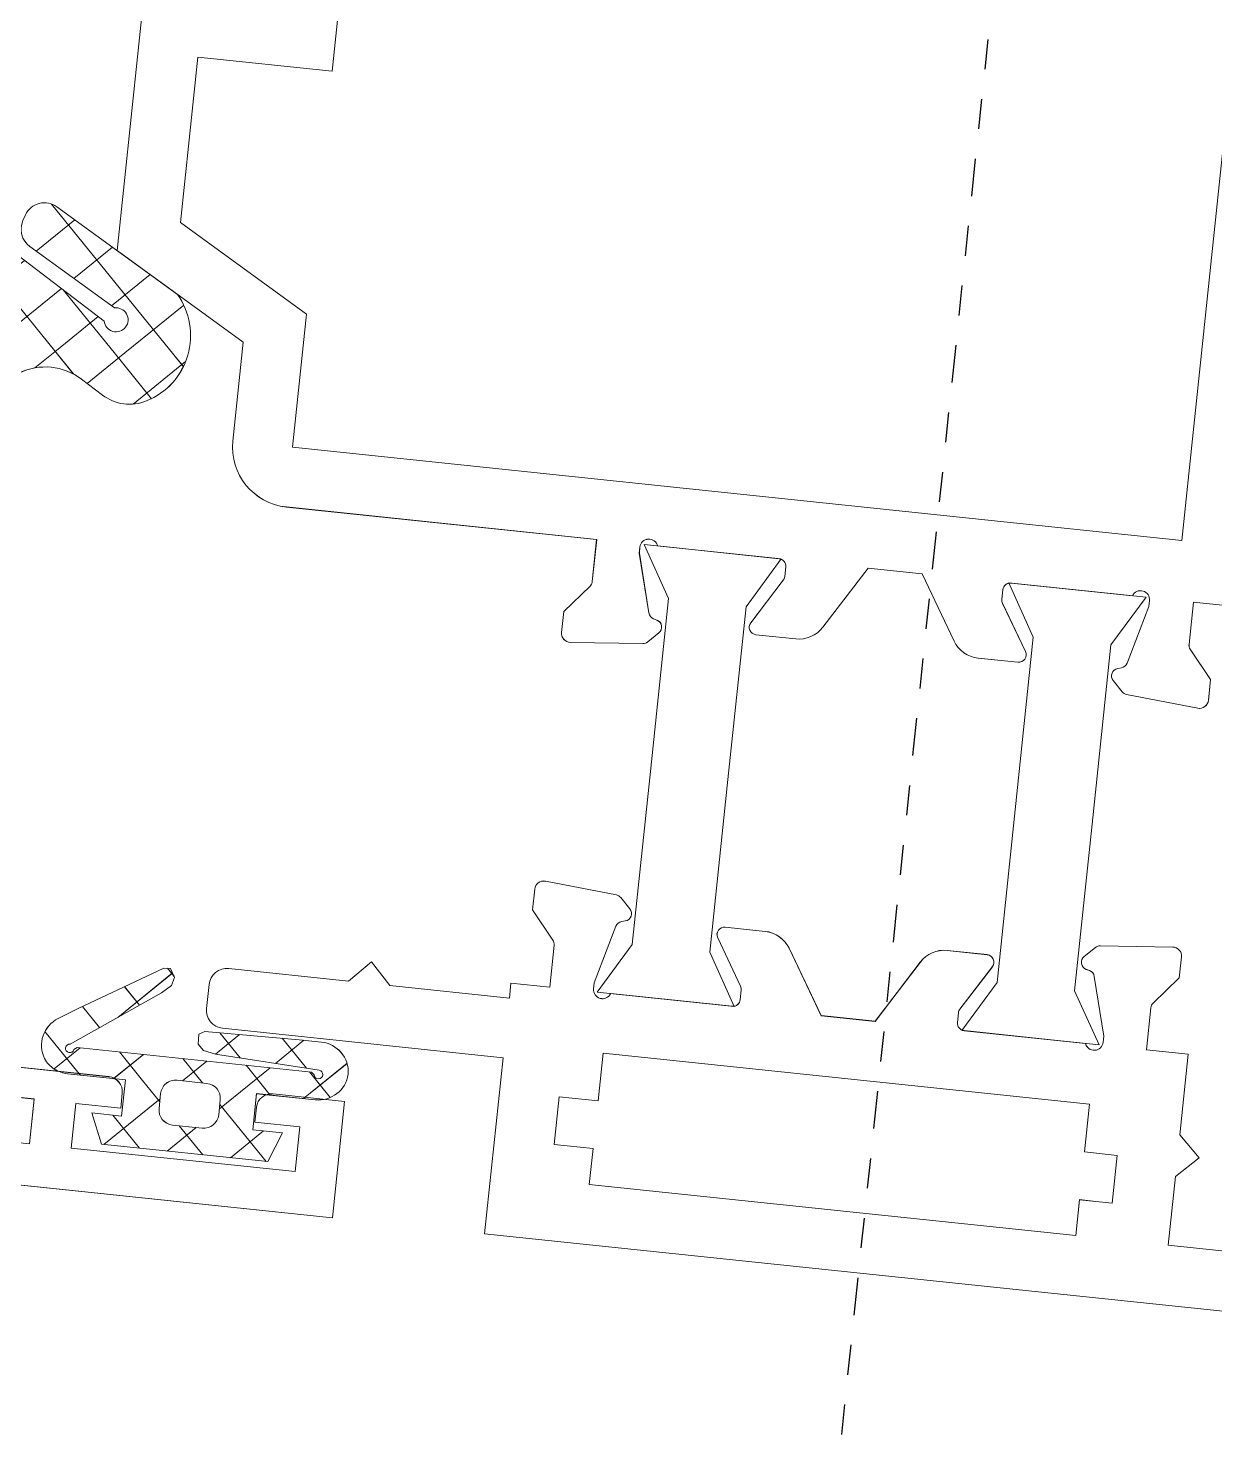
# Model space of a CAD drawing. Header units: millimetres. Extents: x 26282 to 30760, y 1404 to 4574.
# Drawn here: x 29686.211 to 29690.166, y 3453.175 to 3457.867 of the extents above; entities that cross this region are included whole.
import ezdxf

# ---------------------------------------------------------------- set-up
doc = ezdxf.new("R2010")
doc.units = ezdxf.units.MM
doc.header["$LTSCALE"] = 0.25
doc.linetypes.add('DIVIDE', pattern=[1.25, 0.5, -0.25, 0, -0.25, 0, -0.25])
for name, color, linetype, lineweight in [('AB-DUV', 4, 'Continuous', 50), ('DOĞRAMA', 30, 'Continuous', 20), ('SECTION LINE (3RDF)', 40, 'DIVIDE', 25)]:
    doc.layers.add(name, color=color, linetype=linetype, lineweight=lineweight)

# ---------------------------------------------------------------- blocks, each defined once
blk = doc.blocks.new('CHD60E27', base_point=(-138.6, 7.85))
at = {"color": 40, "linetype": 'Continuous'}
blk.add_lwpolyline([(-138.6, 7.85), (-138.6, 78.35), (-134.7, 78.35), (-134.7, 75.95, -0.414213), (-135.199999, 75.45), (-135.7, 75.45), (-135.7, 76.95), (-137.2, 76.95), (-137.2, 69.45), (-135.7, 69.45), (-135.7, 70.95), (-135.2, 70.95, -0.414213), (-134.699999, 70.45), (-134.7, 66.05)], format="xyb", dxfattribs=at)
blk.add_lwpolyline([(-135.7, 66.05), (-135.7, 68.05), (-137.2, 68.05), (-137.2, 58.05)], dxfattribs=at)
blk = doc.blocks.new('CHD60E28', base_point=(0, -82.8))
at = {"color": 40, "linetype": 'Continuous'}
for points in [[(2, -21.7), (2, -27), (4.305342, -27), (5, -26.28066), (5.694659, -27), (8.4, -27), (8.4, -28.4), (9.809008, -28.4, 0.176327), (9.969705, -28.341511), (10.9, -27.5609), (11.6, -27.5609, -0.43976), (11.898858, -27.887046), (11.688329, -30.293409, -0.176327), (11.616057, -30.448396), (11.276777, -30.787677, -0.577351), (10.858518, -30.675605), (10.827653, -30.560412, 0.267949), (10.650876, -30.383636), (8.7, -29.8609), (8.5, -29.8609, 0.842899), (8.4, -30.443742), (8.4, -34.5109, 0.414213), (8.65, -34.7609), (8.971194, -34.7609, 0.137838), (9.101447, -34.724288), (10.619748, -33.797512, -0.585341), (11, -34.0109), (11, -35.347384, -0.261351), (10.521011, -36.200935), (8.4, -37.495605), (8.4, -39.304394), (10.52101, -40.599064, -0.261351), (11.000001, -41.452615), (11, -42.789099, -0.585341), (10.619748, -43.002487), (9.101446, -42.075712, 0.137838), (8.971194, -42.0391), (8.65, -42.039099, 0.414213), (8.399999, -42.2891), (8.4, -46.356257, 0.842899), (8.5, -46.939099), (8.7, -46.939099), (10.650876, -46.416364, 0.267949), (10.827654, -46.239588), (10.858519, -46.124395, -0.577351), (11.276776, -46.012322), (11.616057, -46.351603, -0.176327), (11.688329, -46.50659), (11.898859, -48.912953, -0.43976), (11.6, -49.2391), (10.9, -49.239099), (9.969705, -48.458489, 0.176327), (9.809008, -48.4), (8.4, -48.4), (8.4, -49.7), (7.9, -49.7), (7.9, -53.705341), (8.61934, -54.4), (7.9, -55.094658), (7.9, -59.1, -0.414213), (7.3, -59.699999), (6.5, -59.7, -0.414213), (5.9, -59.099999), (5.9, -49.7), (0, -49.7), (0, -49.7), (0, -24.85)], [(42.5, -65.3), (31.308076, -65.3), (28.71, -60.8), (25.4, -60.8, -0.414213), (23.4, -58.799999), (23.4, -48.4), (21.990993, -48.4, 0.176327), (21.830296, -48.458489), (20.9, -49.239099), (20.2, -49.239099, -0.43976), (19.901142, -48.912953), (20.111671, -46.506591, -0.176327), (20.183943, -46.351603), (20.523224, -46.012323, -0.577351), (20.941481, -46.124395), (20.972347, -46.239587, 0.267949), (21.149124, -46.416364), (23.1, -46.939099), (23.3, -46.939099, 0.842899), (23.4, -46.356257), (23.4, -42.289099, 0.414213), (23.149999, -42.0391), (22.828807, -42.039099, 0.137838), (22.698554, -42.075711), (21.180253, -43.002487, -0.585341), (20.799999, -42.7891), (20.8, -41.452615, -0.261351), (21.278991, -40.599064), (23.4, -39.304394), (23.4, -37.495605), (21.278991, -36.200935, -0.261351), (20.800001, -35.347385), (20.8, -34.0109, -0.585341), (21.180252, -33.797512), (22.698554, -34.724288, 0.137838), (22.828807, -34.760901), (23.15, -34.7609, 0.414213), (23.4, -34.5109), (23.4, -30.443743, 0.842899), (23.3, -29.860899), (23.1, -29.8609), (21.149124, -30.383636, 0.267949), (20.972348, -30.560413), (20.941482, -30.675605, -0.577351), (20.523223, -30.787677), (20.183943, -30.448396, -0.176327), (20.111672, -30.293408), (19.901142, -27.887047, -0.43976), (20.199999, -27.5609), (20.9, -27.5609), (21.830296, -28.341511, 0.176327), (21.990993, -28.4), (23.4, -28.4), (23.4, -27)]]:
    blk.add_lwpolyline(points, format="xyb", dxfattribs=at)
blk.add_lwpolyline([(65, -43.55084), (65, -28.301681, 0.414213), (62, -25.301681), (60, -25.30168), (60, -29), (25.4, -29), (25.4, -58.8), (29.864701, -58.8), (32.462777, -63.3), (38, -63.3), (38, -58.8), (65, -58.8), (65, -43.55084)], format="xyb", close=True, dxfattribs=at)
blk.add_lwpolyline([(3.2, -29.55), (3.2, -30.1), (2, -30.1), (2, -46.4), (3.2, -46.4), (3.2, -47.7), (4.8, -47.7), (4.8, -46.4), (6.4, -46.4), (6.4, -30.1), (4.8, -30.1), (4.8, -29), (3.2, -29), (3.2, -29.55)], close=True, dxfattribs=at)
at = {"color": 4, "linetype": 'Continuous'}
for points in [[(10.113, -33.587833), (8.4, -34.587833), (8.4, -29.987833), (10.1, -30.987833), (15.9, -30.987833), (21.7, -30.987833), (23.4, -29.987833), (23.4, -34.587833), (21.687, -33.587833), (15.9, -33.587833), (10.113, -33.587833)], [(10.113, -43.212166), (8.4, -42.212166), (8.4, -46.812166), (10.1, -45.812166), (15.9, -45.812166), (21.7, -45.812166), (23.4, -46.812166), (23.4, -42.212166), (21.687, -43.212166), (15.9, -43.212166), (10.113, -43.212166)]]:
    blk.add_lwpolyline(points, close=True, dxfattribs=at)
blk = doc.blocks.new('CHD50D23', base_point=(110.983776, 153.85743))
at = {"color": 1, "linetype": 'Continuous'}
for p, q in [((117.791548, 170.671326), (119.381447, 172.261226)), ((119.568875, 171.841832), (119.206204, 172.204502)), ((119.457419, 170.215877), (121.244586, 172.003044)), ((124.138771, 167.271936), (119.568875, 171.841832)), ((119.432791, 169.856596), (118.032092, 171.257294)), ((120.970782, 169.60792), (122.142332, 170.77947)), ((118.315634, 169.074092), (119.457419, 170.215877)), ((121.333881, 167.955505), (119.432791, 169.856596)), ((121.747604, 168.263422), (122.91966, 169.435477)), ((119.301305, 167.938443), (120.572703, 169.209841)), ((119.296707, 167.87136), (118.580823, 168.587243)), ((122.524426, 166.918923), (123.696988, 168.091485)), ((118.649877, 167.287015), (119.301305, 167.938443)), ((119.145191, 165.661009), (121.37384, 167.889658)), ((124.455498, 162.712568), (119.296707, 167.87136)), ((119.160623, 165.886123), (118.364104, 166.682642)), ((120.14134, 164.535837), (122.174977, 166.569474)), ((115.348278, 161.864095), (119.145191, 165.661009)), ((124.278265, 160.768481), (119.160623, 165.886123)), ((119.024539, 163.900887), (117.547506, 165.37792)), ((121.172168, 163.445345), (122.976114, 165.249291)), ((118.528593, 162.275512), (116.730908, 164.073197)), ((118.989078, 163.383575), (119.611946, 164.006444)), ((119.345191, 163.580234), (119.024539, 163.900887)), ((121.973305, 162.125161), (123.777251, 163.929107)), ((111.799457, 156.193954), (118.989078, 163.383575)), ((120.452072, 158.230713), (115.91431, 162.768475)), ((121.603057, 159.633594), (124.527445, 162.557981)), ((118.720503, 157.840961), (115.097712, 161.463753)), ((121.452072, 157.361288), (125.087016, 160.996232)), ((116.041968, 158.315145), (118.584254, 160.857431)), ((118.064864, 158.216721), (120.705574, 160.857431)), ((121.299351, 159.504754), (119.946674, 160.857431)), ((122.788808, 160.136617), (122.034401, 160.891024)), ((125.34237, 159.704376), (124.278265, 160.768481)), ((116.124999, 158.315145), (114.281114, 160.15903)), ((124.529431, 158.395995), (122.788808, 160.136617)), ((121.237452, 159.267988), (121.603057, 159.633594)), ((122.965684, 157.838422), (121.299351, 159.504754)), ((124.608099, 158.395995), (125.396213, 159.184109)), ((114.691525, 157.627299), (113.464516, 158.854308)), ((119.211984, 157.24252), (120.452072, 158.482608)), ((113.865869, 156.331635), (112.647918, 157.549586)), ((120.452072, 156.109392), (118.977527, 157.583937)), ((122.94395, 155.738834), (121.452072, 157.230713)), ((113.040212, 155.035971), (111.83132, 156.244863)), ((119.332913, 155.242129), (120.452072, 156.361288)), ((120.244395, 154.032291), (122.569534, 156.35743)), ((112.193401, 154.466577), (113.52755, 155.800727)), ((122.081038, 154.480426), (121.159141, 155.402323)), ((111.107571, 154.847292), (111.014722, 154.940141)), ((120.547923, 153.892221), (119.627241, 154.812903))]:
    blk.add_line(p, q, dxfattribs=at)
for points in [[(117.942326, 171.103172, -0.229763), (119.601084, 172.311706, -0.229763), (121.577, 171.756923), (124.065182, 167.454881, -0.472021), (123.686104, 166.442525), (123.493312, 166.376425, -0.353954), (122.651853, 166.698377), (120.910699, 169.711911, 2.506605), (120.443837, 169.422198), (123.974866, 163.603459, -0.068514), (125.058809, 161.099606, -0.068514), (125.425814, 158.395994), (124.268132, 158.395995, 0.414213), (122.468133, 156.595995), (122.468132, 156.35743), (123.368132, 156.35743), (121.951762, 154.2919, -0.247171), (121.127035, 153.857431), (120.80923, 153.85743, -0.247171), (119.984502, 154.2919), (118.568132, 156.35743), (119.468132, 156.35743), (119.468132, 156.395995, 0.347266), (117.672353, 158.315146), (115.962865, 158.315145, 0.239382), (114.781982, 157.769249), (112.588983, 154.327878), (110.983776, 154.890697), (118.422358, 166.775718, 0.283277), (118.436838, 168.874362), (117.984154, 169.620334, -0.264505), (117.942326, 171.103172)], [(118.960417, 162.96546), (118.120011, 161.622698, 0.58904), (118.543842, 160.857431), (121.854332, 160.857431, 0.584485), (122.281783, 161.616824), (120.652103, 164.302354, 0.558043), (119.800823, 164.308222), (118.960417, 162.96546)], [(120.952072, 159.35743, 0.414214), (120.452072, 158.85743), (120.452072, 155.85743, 1), (121.452072, 155.85743), (121.452072, 158.85743, 0.414214), (120.952072, 159.35743)]]:
    blk.add_lwpolyline(points, format="xyb", close=True, dxfattribs=at)
blk = doc.blocks.new('CHD40D08', base_point=(-2.21267, -2.905012))
at = {"color": 1, "linetype": 'Continuous'}
for p, q in [((0, 5.969856), (1.319355, 7.289211)), ((0.12533, 6.85077), (0.904473, 6.071627)), ((1.017205, 5.958895), (1.924654, 5.051445)), ((1.069674, 4.91821), (1.934707, 5.783243)), ((-2.21267, 4.946129), (-0.482761, 3.21622)), ((-2.21267, 3.757186), (-1.21267, 4.757186)), ((-0.632316, 3.21622), (0.904473, 4.753009)), ((0, 4.854779), (0.904473, 3.950306)), ((1.129836, 3.724943), (1.8882, 2.96658)), ((1.171493, 2.898708), (1.899747, 3.626962)), ((-2.21267, 2.824809), (-1.333018, 1.945157)), ((-2.21267, 1.635866), (-1.333018, 2.515518)), ((0.166981, 2.566478), (0.904473, 1.828986)), ((0.166982, 1.894197), (0.904473, 2.631688)), ((-2.21267, -0.485455), (-0.510996, 1.216219)), ((-0.604081, 1.21622), (0.039793, 0.572346)), ((2.045652, -0.469774), (3.706779, 1.191354)), ((3.601991, 1.252788), (3.846916, 1.007863)), ((-2.21267, 0.703488), (-1.21267, -0.296512)), ((0.039793, 0.572346), (0.904473, -0.292334)), ((0.061836, -0.332269), (0.904473, 0.510368)), ((2.524604, 0.208855), (3.086884, -0.353425)), ((0, -0.394105), (0.061836, -0.332269)), ((1.646901, -1.034763), (2.284292, -1.672154)), ((-0.000001, -1.509181), (0.092774, -1.601955)), ((0.092774, -1.601955), (1.325459, -2.834641)), ((0.115405, -2.400021), (0.904473, -1.610952))]:
    blk.add_line(p, q, dxfattribs=at)
for points in [[(3.56458, 1.274721), (3.853054, 1.105598), (3.839039, 0.882431), (2.197611, -1.814579), (1.801975, -2.439764, -0.413949), (0.422965, -2.750501, -0.119976), (0.112064, -2.393627, -0.119976), (-0.000001, -1.93378), (0, 0), (-1.21267, 0), (-1.21267, -1), (-2.21267, -0.565218), (-2.21267, 5.005452), (-1.21267, 5.396757), (-1.21267, 4.396757), (0, 4.396757), (0, 6.36622, -0.404548), (0.967353, 7.365686, -0.404548), (1.934706, 6.366219), (1.934707, 5.626366), (1.87951, 2.469611), (1.772015, 2.273538), (1.437813, 2.284888), (1.245523, 2.492312), (1.171532, 2.897929), (0.995458, 6.390233, 2.044702), (0.823804, 6.2417), (0.904473, 6.143585), (0.904473, -1.711145), (0.823804, -1.809259, 2.04471), (0.995459, -1.957792), (3.011747, 0.899087), (3.291174, 1.202272), (3.56458, 1.274721)], [(0.020535, 1.362666, 0.198912), (0.166982, 1.71622), (0.166981, 2.71622, 0.414213), (-0.333018, 3.21622), (-0.833018, 3.21622, 0.414213), (-1.333018, 2.71622), (-1.333018, 1.716219, 0.414213), (-0.833018, 1.21622), (-0.333018, 1.216219, 0.198912), (0.020535, 1.362666)]]:
    blk.add_lwpolyline(points, format="xyb", close=True, dxfattribs=at)
blk = doc.blocks.new('A$C3DEF5641')
at = {"layer": 'DOĞRAMA', "color": 163}
blk.add_arc((46.495, 122.913), 404.588, 0, 90, dxfattribs=at)
at = {"layer": 'DOĞRAMA', "color": 163, "xscale": -1, "rotation": 270}
for name, p in [('CHD60E28', (55.833, 51.924)), ('CHD60E27', (13.333, 51.924)), ('CHD50D23', (57.585, 71.395)), ('CHD40D08', (73.585, 53.562))]:
    blk.add_blockref(name, p, dxfattribs=at)
blk = doc.blocks.new('A$C187D15ED')
at = {"layer": 'SECTION LINE (3RDF)'}
blk.add_line((10118.3445, 3246.6854, -134.2241), (10119.0439, 3253.3488, -134.2241), dxfattribs=at)
blk.add_line((10118.3445, 3246.6854, -134.2241), (10119.0439, 3253.3488, -134.2241), dxfattribs=at)
at = {"layer": 'DOĞRAMA', "color": 163, "xscale": 0.1, "yscale": 0.1, "zscale": 0.1, "rotation": 354.0084398994581}
blk.add_blockref('A$C3DEF5641', (10107.9214, 3244.5853, 0), dxfattribs=at)
blk.add_blockref('A$C3DEF5641', (10107.9214, 3244.5853, 0), dxfattribs=at)

msp = doc.modelspace()

# ---------------------------------------------------------------- block references
at = {"layer": 'AB-DUV', "ltscale": 100}
msp.add_blockref('A$C187D15ED', (19570.4239, 205.0275, 5.1264), dxfattribs=at)

# ---------------------------------------------------------------- next in the draw order: linework, layer by layer
at = {"layer": 'DOĞRAMA', "color": 1, "linetype": 'Continuous'}
for p, q in [((29685.8389, 3457.3596, 5.1264), (29686.2981, 3456.7927, 5.1264)), ((29685.8389, 3457.3596, 5.1264), (29686.2981, 3456.7927, 5.1264)), ((29686.289, 3457.2805, 5.1264), (29686.6958, 3456.7784, 5.1264)), ((29686.289, 3457.2805, 5.1264), (29686.6958, 3456.7784, 5.1264)), ((29686.237, 3457.1237, 5.1264), (29686.3659, 3457.2281, 5.1264)), ((29686.237, 3457.1237, 5.1264), (29686.3659, 3457.2281, 5.1264)), ((29686.3627, 3457.0324, 5.1264), (29686.4915, 3457.1367, 5.1264)), ((29686.3627, 3457.0324, 5.1264), (29686.4915, 3457.1367, 5.1264)), ((29686.4883, 3456.9411, 5.1264), (29686.617, 3457.0454, 5.1264)), ((29686.4883, 3456.9411, 5.1264), (29686.617, 3457.0454, 5.1264)), ((29686.0767, 3456.8007, 5.1264), (29686.3216, 3456.9991, 5.1264)), ((29686.0767, 3456.8007, 5.1264), (29686.3216, 3456.9991, 5.1264)), ((29686.3277, 3456.9945, 5.1264), (29686.4969, 3456.7855, 5.1264)), ((29686.3277, 3456.9945, 5.1264), (29686.4969, 3456.7855, 5.1264)), ((29686.3048, 3456.7925, 5.1264), (29686.4445, 3456.9057, 5.1264)), ((29686.3048, 3456.7925, 5.1264), (29686.4445, 3456.9057, 5.1264)), ((29686.5329, 3456.7842, 5.1264), (29686.7293, 3456.9433, 5.1264)), ((29686.5329, 3456.7842, 5.1264), (29686.7293, 3456.9433, 5.1264)), ((29686.2332, 3456.7345, 5.1264), (29686.3048, 3456.7925, 5.1264)), ((29686.2332, 3456.7345, 5.1264), (29686.3048, 3456.7925, 5.1264)), ((29686.2981, 3456.7927, 5.1264), (29686.3618, 3456.7141, 5.1264)), ((29686.2981, 3456.7927, 5.1264), (29686.3618, 3456.7141, 5.1264)), ((29686.4075, 3456.6826, 5.1264), (29686.5329, 3456.7842, 5.1264)), ((29686.4075, 3456.6826, 5.1264), (29686.5329, 3456.7842, 5.1264)), ((29686.4969, 3456.7855, 5.1264), (29686.6216, 3456.6316, 5.1264)), ((29686.4969, 3456.7855, 5.1264), (29686.6216, 3456.6316, 5.1264)), ((29686.6958, 3456.7784, 5.1264), (29686.7281, 3456.7385, 5.1264)), ((29686.6958, 3456.7784, 5.1264), (29686.7281, 3456.7385, 5.1264)), ((29686.5608, 3456.6138, 5.1264), (29686.7356, 3456.7553, 5.1264)), ((29686.5608, 3456.6138, 5.1264), (29686.7356, 3456.7553, 5.1264)), ((29686.5093, 3454.5698, 5.1264), (29686.6918, 3454.7177, 5.1264)), ((29686.5093, 3454.5698, 5.1264), (29686.6918, 3454.7177, 5.1264)), ((29686.6969, 3454.7066, 5.1264), (29686.6751, 3454.7335, 5.1264)), ((29686.6969, 3454.7066, 5.1264), (29686.6751, 3454.7335, 5.1264)), ((29686.5818, 3454.6104, 5.1264), (29686.5317, 3454.6722, 5.1264)), ((29686.5818, 3454.6104, 5.1264), (29686.5317, 3454.6722, 5.1264)), ((29686.449, 3454.5361, 5.1264), (29686.3922, 3454.6061, 5.1264)), ((29686.449, 3454.5361, 5.1264), (29686.3922, 3454.6061, 5.1264)), ((29686.3763, 3454.3874, 5.1264), (29686.2666, 3454.5229, 5.1264)), ((29686.3763, 3454.3874, 5.1264), (29686.2666, 3454.5229, 5.1264)), ((29686.8352, 3454.4477, 5.1264), (29686.9152, 3454.5125, 5.1264)), ((29686.8352, 3454.4477, 5.1264), (29686.9152, 3454.5125, 5.1264)), ((29686.9169, 3454.435, 5.1264), (29686.8494, 3454.5183, 5.1264)), ((29686.9169, 3454.435, 5.1264), (29686.8494, 3454.5183, 5.1264)), ((29686.2972, 3454.398, 5.1264), (29686.3839, 3454.4682, 5.1264)), ((29686.2972, 3454.398, 5.1264), (29686.3839, 3454.4682, 5.1264)), ((29687.035, 3454.4165, 5.1264), (29687.13, 3454.4935, 5.1264)), ((29687.035, 3454.4165, 5.1264), (29687.13, 3454.4935, 5.1264)), ((29687.1379, 3454.4004, 5.1264), (29687.0571, 3454.5002, 5.1264)), ((29687.1379, 3454.4004, 5.1264), (29687.0571, 3454.5002, 5.1264)), ((29686.5023, 3454.3711, 5.1264), (29686.5949, 3454.4461, 5.1264)), ((29686.5023, 3454.3711, 5.1264), (29686.5949, 3454.4461, 5.1264)), ((29686.592, 3454.3595, 5.1264), (29686.515, 3454.4545, 5.1264)), ((29686.592, 3454.3595, 5.1264), (29686.515, 3454.4545, 5.1264)), ((29686.7248, 3454.3583, 5.1264), (29686.8058, 3454.424, 5.1264)), ((29686.7248, 3454.3583, 5.1264), (29686.8058, 3454.424, 5.1264)), ((29686.7917, 3454.3513, 5.1264), (29686.726, 3454.4323, 5.1264)), ((29686.7917, 3454.3513, 5.1264), (29686.726, 3454.4323, 5.1264)), ((29687.1284, 3454.2992, 5.1264), (29687.2734, 3454.4166, 5.1264)), ((29687.1284, 3454.2992, 5.1264), (29687.2734, 3454.4166, 5.1264)), ((29686.3846, 3454.3772, 5.1264), (29686.3763, 3454.3874, 5.1264)), ((29686.3846, 3454.3772, 5.1264), (29686.3763, 3454.3874, 5.1264)), ((29686.4955, 3454.3656, 5.1264), (29686.5023, 3454.3711, 5.1264)), ((29686.4955, 3454.3656, 5.1264), (29686.5023, 3454.3711, 5.1264)), ((29686.8479, 3454.265, 5.1264), (29687.0168, 3454.4018, 5.1264)), ((29686.8479, 3454.265, 5.1264), (29687.0168, 3454.4018, 5.1264)), ((29687.0175, 3454.3108, 5.1264), (29686.937, 3454.4102, 5.1264)), ((29687.0175, 3454.3108, 5.1264), (29686.937, 3454.4102, 5.1264)), ((29687.2173, 3454.3024, 5.1264), (29687.148, 3454.388, 5.1264)), ((29687.2173, 3454.3024, 5.1264), (29687.148, 3454.388, 5.1264)), ((29686.6493, 3454.2887, 5.1264), (29686.592, 3454.3595, 5.1264)), ((29686.6493, 3454.2887, 5.1264), (29686.592, 3454.3595, 5.1264)), ((29686.4633, 3454.1465, 5.1264), (29686.6503, 3454.298, 5.1264)), ((29686.4633, 3454.1465, 5.1264), (29686.6503, 3454.298, 5.1264)), ((29687.0035, 3454.0898, 5.1264), (29686.8495, 3454.2799, 5.1264)), ((29687.0035, 3454.0898, 5.1264), (29686.8495, 3454.2799, 5.1264)), ((29686.5815, 3454.1341, 5.1264), (29686.4925, 3454.244, 5.1264)), ((29686.5815, 3454.1341, 5.1264), (29686.4925, 3454.244, 5.1264)), ((29686.6743, 3454.1243, 5.1264), (29686.7709, 3454.2026, 5.1264)), ((29686.6743, 3454.1243, 5.1264), (29686.7709, 3454.2026, 5.1264)), ((29686.7925, 3454.1119, 5.1264), (29686.7142, 3454.2086, 5.1264)), ((29686.7925, 3454.1119, 5.1264), (29686.7142, 3454.2086, 5.1264)), ((29686.8852, 3454.1022, 5.1264), (29686.9951, 3454.1912, 5.1264)), ((29686.8852, 3454.1022, 5.1264), (29686.9951, 3454.1912, 5.1264))]:
    msp.add_line(p, q, dxfattribs=at)
at = {"layer": 'DOĞRAMA', "color": 40, "linetype": 'Continuous', "elevation": 5.1264}
msp.add_lwpolyline([(29689.0221, 3460.2489), (29690.5387, 3460.0897, -0.414213), (29690.8057, 3459.7601), (29690.7848, 3459.5611), (29690.417, 3459.5997), (29690.0559, 3456.1587), (29687.0922, 3456.4697), (29687.1388, 3456.9137), (29686.7183, 3457.2191), (29686.7761, 3457.7698), (29687.2237, 3457.7228), (29687.5055, 3460.4081), (29689.0221, 3460.2489)], format="xyb", close=True, dxfattribs=at)
msp.add_lwpolyline([(29689.0221, 3460.2489), (29690.5387, 3460.0897, -0.414213), (29690.8057, 3459.7601), (29690.7848, 3459.5611), (29690.417, 3459.5997), (29690.0559, 3456.1587), (29687.0922, 3456.4697), (29687.1388, 3456.9137), (29686.7183, 3457.2191), (29686.7761, 3457.7698), (29687.2237, 3457.7228), (29687.5055, 3460.4081), (29689.0221, 3460.2489)], format="xyb", close=True, dxfattribs=at)
for points in [[(29686.6242, 3458.2382), (29686.5074, 3457.1251), (29686.9278, 3456.8198), (29686.8932, 3456.4906, 0.414213), (29687.0713, 3456.2708), (29688.1056, 3456.1622), (29688.0909, 3456.0221, -0.176327), (29688.0834, 3456.0067), (29687.996, 3455.9224), (29687.9887, 3455.8528, 0.43976), (29688.0181, 3455.8196), (29688.2596, 3455.8154, 0.176327), (29688.2757, 3455.821), (29688.313, 3455.8512, 0.577351), (29688.3062, 3455.894), (29688.2951, 3455.8983, -0.267949), (29688.2794, 3455.9177), (29688.2478, 3456.1172), (29688.2498, 3456.137, -0.842899), (29688.3089, 3456.1409), (29688.7133, 3456.0985, -0.414213), (29688.7356, 3456.071), (29688.7322, 3456.039, -0.137838), (29688.7272, 3456.0265), (29688.6192, 3455.8851, 0.585341), (29688.6365, 3455.8451), (29688.7694, 3455.8311, 0.261351), (29688.8593, 3455.8699), (29689.0102, 3456.0673), (29689.1901, 3456.0484), (29689.2967, 3455.824, 0.261351), (29689.3766, 3455.7674), (29689.5095, 3455.7535, 0.585341), (29689.5347, 3455.7891), (29689.4584, 3455.9497, -0.137838), (29689.4561, 3455.9631), (29689.4594, 3455.995, -0.414213), (29689.4869, 3456.0173), (29689.8914, 3455.9748, -0.842899), (29689.9483, 3455.9588), (29689.9462, 3455.9389), (29689.8739, 3455.7503, -0.267949), (29689.8545, 3455.7346), (29689.8427, 3455.7327, 0.577351), (29689.8272, 3455.6923), (29689.8574, 3455.655, 0.176327), (29689.872, 3455.6462), (29690.1092, 3455.6002, 0.43976), (29690.1447, 3455.6265), (29690.152, 3455.6961), (29690.0841, 3455.7968, -0.176327), (29690.08, 3455.8133), (29690.0947, 3455.9535), (29690.2339, 3455.9389)], [(29686.6242, 3458.2382), (29686.5074, 3457.1251), (29686.9278, 3456.8198), (29686.8932, 3456.4906, 0.414213), (29687.0713, 3456.2708), (29688.1056, 3456.1622), (29688.0909, 3456.0221, -0.176327), (29688.0834, 3456.0067), (29687.996, 3455.9224), (29687.9887, 3455.8528, 0.43976), (29688.0181, 3455.8196), (29688.2596, 3455.8154, 0.176327), (29688.2757, 3455.821), (29688.313, 3455.8512, 0.577351), (29688.3062, 3455.894), (29688.2951, 3455.8983, -0.267949), (29688.2794, 3455.9177), (29688.2478, 3456.1172), (29688.2498, 3456.137, -0.842899), (29688.3089, 3456.1409), (29688.7133, 3456.0985, -0.414213), (29688.7356, 3456.071), (29688.7322, 3456.039, -0.137838), (29688.7272, 3456.0265), (29688.6192, 3455.8851, 0.585341), (29688.6365, 3455.8451), (29688.7694, 3455.8311, 0.261351), (29688.8593, 3455.8699), (29689.0102, 3456.0673), (29689.1901, 3456.0484), (29689.2967, 3455.824, 0.261351), (29689.3766, 3455.7674), (29689.5095, 3455.7535, 0.585341), (29689.5347, 3455.7891), (29689.4584, 3455.9497, -0.137838), (29689.4561, 3455.9631), (29689.4594, 3455.995, -0.414213), (29689.4869, 3456.0173), (29689.8914, 3455.9748, -0.842899), (29689.9483, 3455.9588), (29689.9462, 3455.9389), (29689.8739, 3455.7503, -0.267949), (29689.8545, 3455.7346), (29689.8427, 3455.7327, 0.577351), (29689.8272, 3455.6923), (29689.8574, 3455.655, 0.176327), (29689.872, 3455.6462), (29690.1092, 3455.6002, 0.43976), (29690.1447, 3455.6265), (29690.152, 3455.6961), (29690.0841, 3455.7968, -0.176327), (29690.08, 3455.8133), (29690.0947, 3455.9535), (29690.2339, 3455.9389)], [(29690.5376, 3453.7552), (29690.0105, 3453.8106), (29690.0346, 3454.0398), (29690.1134, 3454.1014), (29690.0491, 3454.178), (29690.0773, 3454.4471), (29689.9381, 3454.4617), (29689.9528, 3454.6018, -0.176327), (29689.9603, 3454.6172), (29690.0476, 3454.7016), (29690.055, 3454.7712, 0.43976), (29690.0256, 3454.8043), (29689.7841, 3454.8085, 0.176327), (29689.7679, 3454.8029), (29689.7307, 3454.7727, 0.577351), (29689.7374, 3454.7299), (29689.7486, 3454.7257, -0.267949), (29689.7643, 3454.7062), (29689.7959, 3454.5068), (29689.7938, 3454.4869, -0.842899), (29689.7348, 3454.483), (29689.3303, 3454.5255, -0.414213), (29689.3081, 3454.5529), (29689.3114, 3454.5849, -0.137838), (29689.3164, 3454.5975), (29689.4245, 3454.7388, 0.585341), (29689.4072, 3454.7788), (29689.2743, 3454.7928, 0.261351), (29689.1844, 3454.754), (29689.0335, 3454.5566), (29688.8536, 3454.5755), (29688.747, 3454.8, 0.261351), (29688.6671, 3454.8565), (29688.5342, 3454.8705, 0.585341), (29688.509, 3454.8349), (29688.5853, 3454.6742, -0.137838), (29688.5876, 3454.6608), (29688.5842, 3454.6289, -0.414213), (29688.5568, 3454.6067), (29688.1523, 3454.6491, -0.842899), (29688.0954, 3454.6651), (29688.0974, 3454.685), (29688.1698, 3454.8736, -0.267949), (29688.1892, 3454.8893), (29688.201, 3454.8912, 0.577351), (29688.2165, 3454.9316), (29688.1863, 3454.9689, 0.176327), (29688.1717, 3454.9777), (29687.9345, 3455.0238, 0.43976), (29687.899, 3454.9974), (29687.8917, 3454.9278), (29687.9596, 3454.8272, -0.176327), (29687.9637, 3454.8106), (29687.949, 3454.6704), (29687.8197, 3454.684), (29687.8145, 3454.6343), (29687.4162, 3454.6761), (29687.3546, 3454.7549), (29687.278, 3454.6906), (29686.8796, 3454.7324, 0.414213), (29686.8137, 3454.679), (29686.8054, 3454.5994, 0.414213), (29686.8588, 3454.5335), (29687.7936, 3454.4354), (29687.7321, 3453.8486), (29687.7321, 3453.8486), (29690.2035, 3453.5892)], [(29690.5376, 3453.7552), (29690.0105, 3453.8106), (29690.0346, 3454.0398), (29690.1134, 3454.1014), (29690.0491, 3454.178), (29690.0773, 3454.4471), (29689.9381, 3454.4617), (29689.9528, 3454.6018, -0.176327), (29689.9603, 3454.6172), (29690.0476, 3454.7016), (29690.055, 3454.7712, 0.43976), (29690.0256, 3454.8043), (29689.7841, 3454.8085, 0.176327), (29689.7679, 3454.8029), (29689.7307, 3454.7727, 0.577351), (29689.7374, 3454.7299), (29689.7486, 3454.7257, -0.267949), (29689.7643, 3454.7062), (29689.7959, 3454.5068), (29689.7938, 3454.4869, -0.842899), (29689.7348, 3454.483), (29689.3303, 3454.5255, -0.414213), (29689.3081, 3454.5529), (29689.3114, 3454.5849, -0.137838), (29689.3164, 3454.5975), (29689.4245, 3454.7388, 0.585341), (29689.4072, 3454.7788), (29689.2743, 3454.7928, 0.261351), (29689.1844, 3454.754), (29689.0335, 3454.5566), (29688.8536, 3454.5755), (29688.747, 3454.8, 0.261351), (29688.6671, 3454.8565), (29688.5342, 3454.8705, 0.585341), (29688.509, 3454.8349), (29688.5853, 3454.6742, -0.137838), (29688.5876, 3454.6608), (29688.5842, 3454.6289, -0.414213), (29688.5568, 3454.6067), (29688.1523, 3454.6491, -0.842899), (29688.0954, 3454.6651), (29688.0974, 3454.685), (29688.1698, 3454.8736, -0.267949), (29688.1892, 3454.8893), (29688.201, 3454.8912, 0.577351), (29688.2165, 3454.9316), (29688.1863, 3454.9689, 0.176327), (29688.1717, 3454.9777), (29687.9345, 3455.0238, 0.43976), (29687.899, 3454.9974), (29687.8917, 3454.9278), (29687.9596, 3454.8272, -0.176327), (29687.9637, 3454.8106), (29687.949, 3454.6704), (29687.8197, 3454.684), (29687.8145, 3454.6343), (29687.4162, 3454.6761), (29687.3546, 3454.7549), (29687.278, 3454.6906), (29686.8796, 3454.7324, 0.414213), (29686.8137, 3454.679), (29686.8054, 3454.5994, 0.414213), (29686.8588, 3454.5335), (29687.7936, 3454.4354), (29687.7321, 3453.8486), (29687.7321, 3453.8486), (29690.2035, 3453.5892)], [(29680.2133, 3454.6377), (29687.2248, 3453.9018), (29687.2655, 3454.2897), (29687.0269, 3454.3148, 0.414213), (29686.9719, 3454.2702), (29686.9667, 3454.2205), (29687.1159, 3454.2049), (29687.1002, 3454.0557), (29686.3543, 3454.134), (29686.37, 3454.2831), (29686.5192, 3454.2675), (29686.5244, 3454.3172, 0.414213), (29686.4799, 3454.3722), (29686.0423, 3454.4181)], [(29680.2133, 3454.6377), (29687.2248, 3453.9018), (29687.2655, 3454.2897), (29687.0269, 3454.3148, 0.414213), (29686.9719, 3454.2702), (29686.9667, 3454.2205), (29687.1159, 3454.2049), (29687.1002, 3454.0557), (29686.3543, 3454.134), (29686.37, 3454.2831), (29686.5192, 3454.2675), (29686.5244, 3454.3172, 0.414213), (29686.4799, 3454.3722), (29686.0423, 3454.4181)]]:
    msp.add_lwpolyline(points, format="xyb", dxfattribs=at)
at = {"layer": 'DOĞRAMA', "color": 1, "linetype": 'Continuous', "elevation": 5.1264}
for points in [[(29686.1932, 3457.2257, 0.353954), (29686.2164, 3457.1387), (29686.498, 3456.934, -2.506605), (29686.4643, 3456.8906), (29685.9225, 3457.3025, 0.068514)], [(29686.1932, 3457.2257, 0.353954), (29686.2164, 3457.1387), (29686.498, 3456.934, -2.506605), (29686.4643, 3456.8906), (29685.9225, 3457.3025, 0.068514)], [(29686.18, 3456.7172, -0.283277), (29686.3889, 3456.6967), (29686.4583, 3456.6439, 0.264505), (29686.6054, 3456.6243), (29686.6054, 3456.6243, 0.229763), (29686.7429, 3456.7767, 0.229763), (29686.7083, 3456.979), (29686.3064, 3457.2713, 0.472021), (29686.2018, 3457.2442)], [(29686.18, 3456.7172, -0.283277), (29686.3889, 3456.6967), (29686.4583, 3456.6439, 0.264505), (29686.6054, 3456.6243), (29686.6054, 3456.6243, 0.229763), (29686.7429, 3456.7767, 0.229763), (29686.7083, 3456.979), (29686.3064, 3457.2713, 0.472021), (29686.2018, 3457.2442)]]:
    msp.add_lwpolyline(points, format="xyb", dxfattribs=at)
at = {"layer": 'DOĞRAMA', "color": 4, "linetype": 'Continuous', "elevation": 5.1264}
for points in [[(29688.4829, 3454.7867), (29688.5644, 3454.6058), (29688.1069, 3454.6539), (29688.2241, 3454.8125), (29688.2847, 3455.3893), (29688.3452, 3455.9662), (29688.2635, 3456.1457), (29688.721, 3456.0977), (29688.6037, 3455.9377), (29688.5433, 3455.3622), (29688.4829, 3454.7867)], [(29688.4829, 3454.7867), (29688.5644, 3454.6058), (29688.1069, 3454.6539), (29688.2241, 3454.8125), (29688.2847, 3455.3893), (29688.3452, 3455.9662), (29688.2635, 3456.1457), (29688.721, 3456.0977), (29688.6037, 3455.9377), (29688.5433, 3455.3622), (29688.4829, 3454.7867)], [(29689.44, 3454.6862), (29689.3227, 3454.5263), (29689.7802, 3454.4782), (29689.6985, 3454.6578), (29689.759, 3455.2346), (29689.8196, 3455.8114), (29689.9368, 3455.9701), (29689.4793, 3456.0181), (29689.5608, 3455.8373), (29689.5004, 3455.2617), (29689.44, 3454.6862)], [(29689.44, 3454.6862), (29689.3227, 3454.5263), (29689.7802, 3454.4782), (29689.6985, 3454.6578), (29689.759, 3455.2346), (29689.8196, 3455.8114), (29689.9368, 3455.9701), (29689.4793, 3456.0181), (29689.5608, 3455.8373), (29689.5004, 3455.2617), (29689.44, 3454.6862)]]:
    msp.add_lwpolyline(points, close=True, dxfattribs=at)
at = {"layer": 'DOĞRAMA', "color": 1, "linetype": 'Continuous', "elevation": 5.1264}
for points in [[(29686.6987, 3454.7027), (29686.6848, 3454.7331), (29686.6625, 3454.7341), (29686.3771, 3454.599), (29686.3108, 3454.5661, 0.413949), (29686.2655, 3454.4322, 0.119976), (29686.2978, 3454.3976, 0.119976), (29686.3423, 3454.3817), (29686.5347, 3454.3615), (29686.522, 3454.2409), (29686.4226, 3454.2513), (29686.4554, 3454.1473), (29687.0094, 3454.0892), (29687.0587, 3454.1845), (29686.9593, 3454.195), (29686.9719, 3454.3156), (29687.1678, 3454.295, 0.404548), (29687.2773, 3454.3808, 0.404548), (29687.188, 3454.4874), (29687.1144, 3454.4952), (29686.7999, 3454.5226), (29686.7793, 3454.514), (29686.7769, 3454.4806), (29686.7955, 3454.4593), (29686.8351, 3454.4477), (29687.1806, 3454.3938, -2.044702), (29687.164, 3454.3782), (29687.1551, 3454.3873), (29686.3739, 3454.4693), (29686.3633, 3454.4623, -2.04471), (29686.3504, 3454.4809), (29686.6555, 3454.6516), (29686.6886, 3454.6762), (29686.6987, 3454.7027)], [(29686.6987, 3454.7027), (29686.6848, 3454.7331), (29686.6625, 3454.7341), (29686.3771, 3454.599), (29686.3108, 3454.5661, 0.413949), (29686.2655, 3454.4322, 0.119976), (29686.2978, 3454.3976, 0.119976), (29686.3423, 3454.3817), (29686.5347, 3454.3615), (29686.522, 3454.2409), (29686.4226, 3454.2513), (29686.4554, 3454.1473), (29687.0094, 3454.0892), (29687.0587, 3454.1845), (29686.9593, 3454.195), (29686.9719, 3454.3156), (29687.1678, 3454.295, 0.404548), (29687.2773, 3454.3808, 0.404548), (29687.188, 3454.4874), (29687.1144, 3454.4952), (29686.7999, 3454.5226), (29686.7793, 3454.514), (29686.7769, 3454.4806), (29686.7955, 3454.4593), (29686.8351, 3454.4477), (29687.1806, 3454.3938, -2.044702), (29687.164, 3454.3782), (29687.1551, 3454.3873), (29686.3739, 3454.4693), (29686.3633, 3454.4623, -2.04471), (29686.3504, 3454.4809), (29686.6555, 3454.6516), (29686.6886, 3454.6762), (29686.6987, 3454.7027)], [(29686.6704, 3454.3493, -0.198912), (29686.7071, 3454.3602), (29686.8066, 3454.3497, -0.414213), (29686.8511, 3454.2948), (29686.8458, 3454.245, -0.414213), (29686.7909, 3454.2005), (29686.6914, 3454.211, -0.414213), (29686.6469, 3454.2659), (29686.6522, 3454.3157, -0.198912), (29686.6704, 3454.3493)], [(29686.6704, 3454.3493, -0.198912), (29686.7071, 3454.3602), (29686.8066, 3454.3497, -0.414213), (29686.8511, 3454.2948), (29686.8458, 3454.245, -0.414213), (29686.7909, 3454.2005), (29686.6914, 3454.211, -0.414213), (29686.6469, 3454.2659), (29686.6522, 3454.3157, -0.198912), (29686.6704, 3454.3493)]]:
    msp.add_lwpolyline(points, format="xyb", close=True, dxfattribs=at)
at = {"layer": 'DOĞRAMA', "color": 40, "linetype": 'Continuous', "elevation": 5.1264}
msp.add_lwpolyline([(29689.7694, 3453.9565), (29689.7147, 3453.9623), (29689.7022, 3453.8429), (29688.0811, 3454.0131), (29688.0937, 3454.1324), (29687.9644, 3454.146), (29687.9811, 3454.3051), (29688.1104, 3454.2915), (29688.1271, 3454.4507), (29689.7481, 3454.2805), (29689.7314, 3454.1214), (29689.8408, 3454.1099), (29689.8241, 3453.9508), (29689.7694, 3453.9565)], close=True, dxfattribs=at)
msp.add_lwpolyline([(29689.7694, 3453.9565), (29689.7147, 3453.9623), (29689.7022, 3453.8429), (29688.0811, 3454.0131), (29688.0937, 3454.1324), (29687.9644, 3454.146), (29687.9811, 3454.3051), (29688.1104, 3454.2915), (29688.1271, 3454.4507), (29689.7481, 3454.2805), (29689.7314, 3454.1214), (29689.8408, 3454.1099), (29689.8241, 3453.9508), (29689.7694, 3453.9565)], close=True, dxfattribs=at)
msp.add_lwpolyline([(29686.0318, 3454.3186), (29686.2307, 3454.2978), (29686.2151, 3454.1486), (29685.2205, 3454.253)], dxfattribs=at)
msp.add_lwpolyline([(29686.0318, 3454.3186), (29686.2307, 3454.2978), (29686.2151, 3454.1486), (29685.2205, 3454.253)], dxfattribs=at)
at = {"layer": 'DOĞRAMA', "color": 163}
msp.add_arc((29684.2524, 3461.3516, 5.1264), 40.4588, 354.00844, 84.00844, dxfattribs=at)
msp.add_arc((29684.2524, 3461.3516, 5.1264), 40.4588, 354.00844, 84.00844, dxfattribs=at)

doc.saveas('drawing.dxf')
